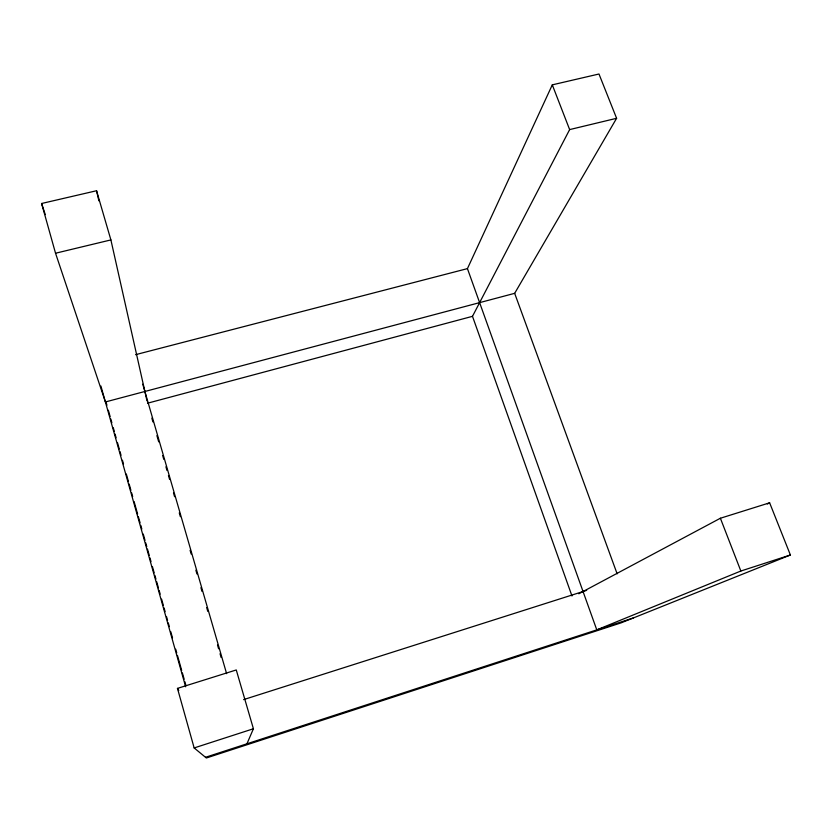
<?xml version="1.0" encoding="UTF-8"?>
<svg xmlns="http://www.w3.org/2000/svg" width="832" height="832" viewBox="0 0 832 832"><rect width="100%" height="100%" fill="white"/><g stroke="black" fill="none" stroke-linecap="round" stroke-linejoin="round"><path stroke-width="1.25" d="M246.938 743.798L253.417 728.759L236.267 669.958L177.466 688.386L194.158 747.937L206.357 757.994L621.109 622.866L790.4 554.996L769.631 502.809L720.387 518.242L578.802 593.788M790.4 554.996L740.854 571.022L596.783 629.876L467.438 268.622L552.292 84.854L598.978 74.006L616.606 118.3L514.665 293.332L105.404 401.96L55.536 253.23L41.6 203.497L96.554 190.736L110.895 239.918L146.994 400.868M571.979 595.982L472.493 316.326L569.639 129.594L552.292 84.854M767.322 503.994L769.631 502.809M205.504 757.286L633.277 617.989M194.158 747.937L253.417 728.759M243.578 699.629L586.685 590.366M147.514 403.218L472.493 316.326M135.574 354.671L467.438 268.622M55.536 253.23L110.895 239.918M569.639 129.594L616.606 118.3M177.466 688.386L178.766 690.55M720.387 518.242L740.854 571.022M514.665 293.332L617.146 573.851M41.6 203.497L45.271 214.604M142.771 384.186L226.616 673.66M151.85 418.174L152.932 421.918M156.894 435.625L158.704 441.854M162.677 455.562L163.758 459.306M165.922 466.783L167.003 470.517M168.449 475.509L169.53 479.242M173.493 492.96L174.585 496.694M179.275 512.897L180.357 516.641M190.091 550.285L191.173 554.029M195.874 570.232L196.955 573.966M200.918 587.673L201.999 591.417M206.69 607.62L207.771 611.354M217.516 645.008L218.598 648.752M220.043 653.734L221.125 657.467M105.872 401.482L106.933 405.236M108.347 410.238L110.105 416.489M110.812 418.995L111.873 422.739M113.277 427.752L114.338 431.496M115.045 434.002L116.106 437.757M117.51 442.759L119.278 449.01M119.974 451.516L121.035 455.27M122.45 460.273L123.51 464.027M126.329 474.032L128.44 481.541M129.147 484.037L130.905 490.298M131.612 492.794L132.673 496.548M134.087 501.55L137.613 514.062M138.31 516.568L140.078 522.818M140.785 525.325L141.835 529.069M143.25 534.082L145.007 540.332M145.714 542.838L146.775 546.582M147.482 549.089L149.24 555.339M149.947 557.846L151.008 561.6M152.412 566.602L154.18 572.853M154.887 575.359L155.938 579.114M156.645 581.61L158.413 587.87M159.12 590.366L160.17 594.121M161.585 599.123L163.342 605.384M164.05 607.88L165.11 611.634M166.514 616.637L167.575 620.391M168.282 622.898L169.343 626.642M170.747 631.654L172.515 637.905M175.687 649.168L176.748 652.912M177.445 655.418L181.678 670.426M182.385 672.932L184.153 679.182M184.85 681.689L185.91 685.443M100.911 386.027L185.64 686.774M96.554 190.736L98.873 200.845"/></g></svg>
